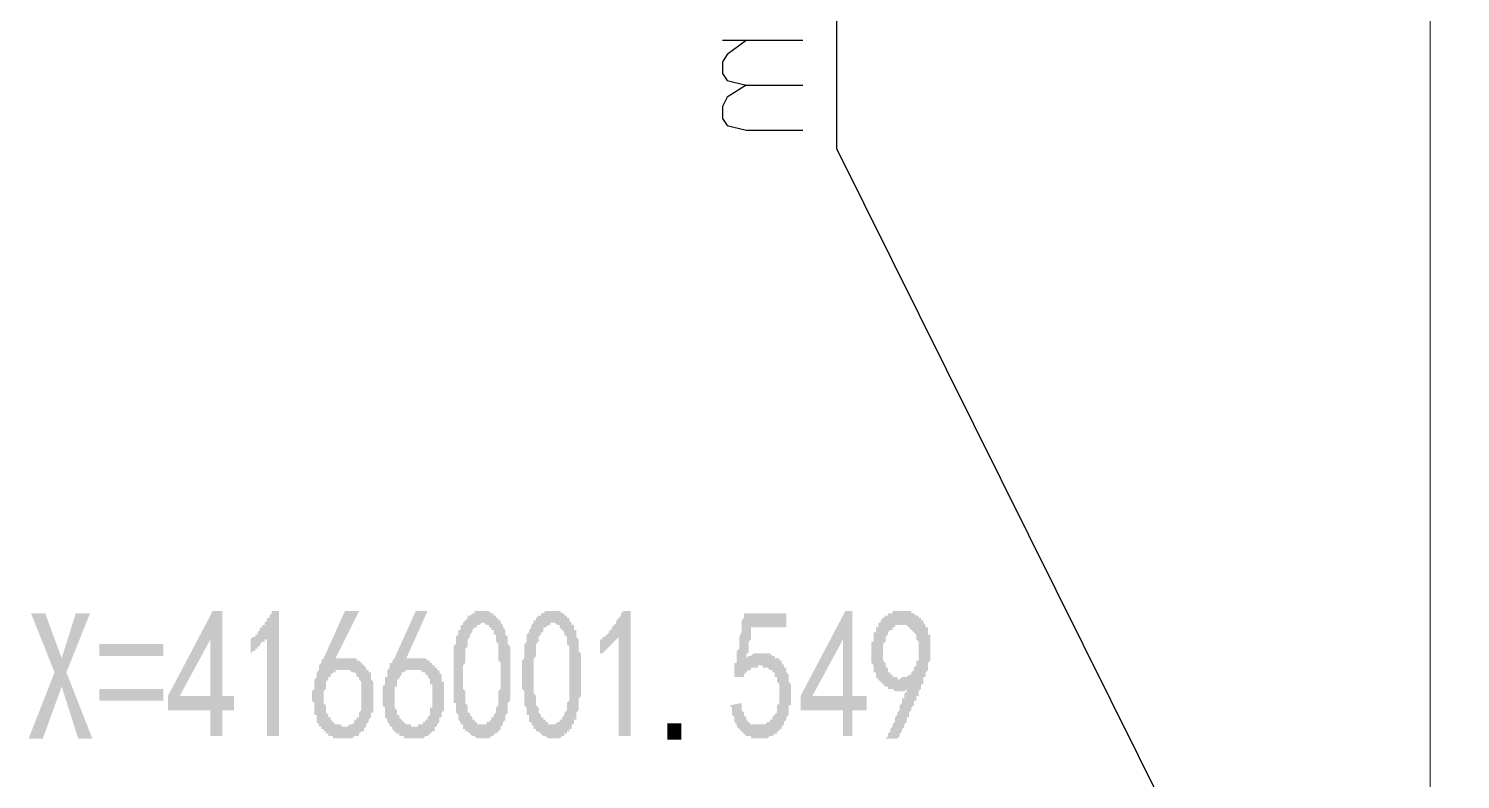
# Model space of a CAD drawing. Header units: millimetres. Extents: x 6156 to 7119, y 3162 to 3647.
# Drawn here: x 6798.09 to 6836.6, y 3582.82 to 3603 of the extents above; entities that cross this region are included whole.
import ezdxf

# ---------------------------------------------------------------- set-up
doc = ezdxf.new("R2010")
doc.units = ezdxf.units.MM
doc.layers.add('图层1', color=7, linetype='Continuous')
doc.layers.add('点图2', color=30, linetype='Continuous', lineweight=5)

msp = doc.modelspace()

# ---------------------------------------------------------------- hatches: boundary and pattern name
at = {"layer": '图层1', "transparency": 33554559}
for points in [[(6799.8, 3583.916), (6799.419, 3583.916), (6798.975, 3585.313), (6798.467, 3583.916), (6798.086, 3583.916), (6798.784, 3585.694), (6798.149, 3587.282), (6798.53, 3587.282), (6798.975, 3586.075), (6799.356, 3587.282), (6799.737, 3587.282), (6799.102, 3585.694)], [(6804.499, 3586.647), (6804.499, 3586.647), (6804.499, 3586.583), (6804.436, 3586.583), (6804.436, 3586.52), (6804.372, 3586.52), (6804.372, 3586.52), (6804.309, 3586.456), (6804.309, 3586.456), (6804.309, 3586.393), (6804.245, 3586.393), (6804.245, 3586.329), (6804.182, 3586.329), (6804.182, 3586.266), (6804.118, 3586.266), (6804.055, 3586.202), (6804.055, 3586.202), (6804.055, 3586.202), (6804.055, 3586.583), (6804.055, 3586.583), (6804.118, 3586.647), (6804.118, 3586.647), (6804.182, 3586.647), (6804.182, 3586.71), (6804.245, 3586.71), (6804.245, 3586.774), (6804.309, 3586.837), (6804.309, 3586.837), (6804.309, 3586.901), (6804.372, 3586.901), (6804.372, 3586.964), (6804.436, 3586.964), (6804.436, 3587.028), (6804.436, 3587.028), (6804.499, 3587.091), (6804.499, 3587.155), (6804.563, 3587.155), (6804.563, 3587.218), (6804.563, 3587.218), (6804.626, 3587.282), (6804.626, 3587.345), (6804.626, 3587.345), (6804.817, 3587.345), (6804.817, 3583.98), (6804.499, 3583.98)], [(6813.961, 3586.647), (6813.961, 3586.647), (6813.897, 3586.583), (6813.897, 3586.583), (6813.834, 3586.52), (6813.834, 3586.52), (6813.834, 3586.52), (6813.77, 3586.456), (6813.77, 3586.456), (6813.707, 3586.393), (6813.707, 3586.393), (6813.643, 3586.329), (6813.643, 3586.329), (6813.58, 3586.266), (6813.58, 3586.266), (6813.516, 3586.202), (6813.516, 3586.202), (6813.453, 3586.202), (6813.453, 3586.583), (6813.516, 3586.583), (6813.516, 3586.647), (6813.58, 3586.647), (6813.58, 3586.647), (6813.643, 3586.71), (6813.643, 3586.71), (6813.707, 3586.774), (6813.707, 3586.837), (6813.77, 3586.837), (6813.77, 3586.901), (6813.77, 3586.901), (6813.834, 3586.964), (6813.834, 3586.964), (6813.897, 3587.028), (6813.897, 3587.028), (6813.897, 3587.091), (6813.961, 3587.155), (6813.961, 3587.155), (6814.024, 3587.218), (6814.024, 3587.218), (6814.024, 3587.282), (6814.088, 3587.345), (6814.088, 3587.345), (6814.278, 3587.345), (6814.278, 3583.98), (6813.961, 3583.98)], [(6817.262, 3584.869), (6817.262, 3584.805), (6817.262, 3584.742), (6817.262, 3584.742), (6817.262, 3584.678), (6817.326, 3584.615), (6817.326, 3584.551), (6817.326, 3584.551), (6817.389, 3584.488), (6817.389, 3584.424), (6817.389, 3584.424), (6817.453, 3584.361), (6817.453, 3584.361), (6817.453, 3584.361), (6817.516, 3584.297), (6817.516, 3584.297), (6817.58, 3584.297), (6817.58, 3584.297), (6817.643, 3584.297), (6817.643, 3584.297), (6817.707, 3584.297), (6817.77, 3584.297), (6817.77, 3584.297), (6817.834, 3584.297), (6817.834, 3584.297), (6817.897, 3584.297), (6817.897, 3584.297), (6817.961, 3584.361), (6817.961, 3584.361), (6818.024, 3584.361), (6818.024, 3584.424), (6818.088, 3584.424), (6818.088, 3584.488), (6818.088, 3584.488), (6818.151, 3584.551), (6818.151, 3584.551), (6818.215, 3584.615), (6818.215, 3584.678), (6818.215, 3584.678), (6818.215, 3584.678), (6818.215, 3584.742), (6818.215, 3584.805), (6818.278, 3584.869), (6818.278, 3584.869), (6818.278, 3584.932), (6818.278, 3584.996), (6818.278, 3585.059), (6818.278, 3585.123), (6818.278, 3585.123), (6818.278, 3585.186), (6818.278, 3585.186), (6818.278, 3585.25), (6818.278, 3585.313), (6818.278, 3585.377), (6818.215, 3585.44), (6818.215, 3585.44), (6818.215, 3585.504), (6818.215, 3585.567), (6818.151, 3585.567), (6818.151, 3585.567), (6818.151, 3585.631), (6818.151, 3585.694), (6818.088, 3585.694), (6818.088, 3585.758), (6818.024, 3585.758), (6818.024, 3585.758), (6817.961, 3585.821), (6817.961, 3585.821), (6817.897, 3585.821), (6817.897, 3585.821), (6817.834, 3585.821), (6817.834, 3585.885), (6817.77, 3585.885), (6817.77, 3585.885), (6817.707, 3585.885), (6817.707, 3585.821), (6817.643, 3585.821), (6817.58, 3585.821), (6817.58, 3585.821), (6817.516, 3585.821), (6817.516, 3585.758), (6817.453, 3585.758), (6817.453, 3585.758), (6817.389, 3585.694), (6817.389, 3585.694), (6817.326, 3585.631), (6817.326, 3585.631), (6817.326, 3585.567), (6817.262, 3585.567), (6817.072, 3585.567), (6817.072, 3585.631), (6817.072, 3585.631), (6817.072, 3585.631), (6817.072, 3585.631), (6817.072, 3585.631), (6817.072, 3585.694), (6817.072, 3585.694), (6817.072, 3585.694), (6817.072, 3585.758), (6817.072, 3585.758), (6817.072, 3585.821), (6817.072, 3585.821), (6817.072, 3585.885), (6817.072, 3585.948), (6817.136, 3585.948), (6817.136, 3586.012), (6817.136, 3586.075), (6817.136, 3586.139), (6817.136, 3586.139), (6817.136, 3586.202), (6817.136, 3586.266), (6817.199, 3586.329), (6817.199, 3586.393), (6817.199, 3586.456), (6817.199, 3586.52), (6817.199, 3586.583), (6817.199, 3586.647), (6817.262, 3586.774), (6817.262, 3586.837), (6817.262, 3586.901), (6817.262, 3586.964), (6817.262, 3587.091), (6817.326, 3587.155), (6817.326, 3587.218), (6817.326, 3587.282), (6818.469, 3587.282), (6818.469, 3586.901), (6817.516, 3586.901), (6817.516, 3586.901), (6817.516, 3586.837), (6817.516, 3586.774), (6817.516, 3586.71), (6817.516, 3586.647), (6817.516, 3586.583), (6817.453, 3586.52), (6817.453, 3586.456), (6817.453, 3586.456), (6817.453, 3586.393), (6817.453, 3586.329), (6817.453, 3586.329), (6817.453, 3586.266), (6817.453, 3586.202), (6817.389, 3586.202), (6817.389, 3586.139), (6817.389, 3586.075), (6817.389, 3586.075), (6817.453, 3586.139), (6817.453, 3586.139), (6817.516, 3586.139), (6817.516, 3586.139), (6817.58, 3586.202), (6817.643, 3586.202), (6817.643, 3586.202), (6817.707, 3586.202), (6817.707, 3586.202), (6817.77, 3586.202), (6817.77, 3586.202), (6817.834, 3586.202), (6817.834, 3586.202), (6817.897, 3586.202), (6817.897, 3586.202), (6817.961, 3586.202), (6818.024, 3586.202), (6818.024, 3586.202), (6818.088, 3586.139), (6818.088, 3586.139), (6818.151, 3586.139), (6818.151, 3586.139), (6818.151, 3586.075), (6818.215, 3586.075), (6818.278, 3586.075), (6818.278, 3586.012), (6818.342, 3586.012), (6818.342, 3585.948), (6818.342, 3585.948), (6818.405, 3585.885), (6818.405, 3585.885), (6818.405, 3585.821), (6818.469, 3585.821), (6818.469, 3585.758), (6818.469, 3585.694), (6818.469, 3585.694), (6818.532, 3585.631), (6818.532, 3585.567), (6818.532, 3585.504), (6818.532, 3585.504), (6818.532, 3585.44), (6818.532, 3585.44), (6818.596, 3585.377), (6818.596, 3585.313), (6818.596, 3585.313), (6818.596, 3585.25), (6818.596, 3585.186), (6818.596, 3585.123), (6818.596, 3585.059), (6818.596, 3585.059), (6818.596, 3584.996), (6818.596, 3584.996), (6818.596, 3584.932), (6818.596, 3584.869), (6818.596, 3584.805), (6818.532, 3584.805), (6818.532, 3584.742), (6818.532, 3584.678), (6818.532, 3584.615), (6818.532, 3584.615), (6818.532, 3584.551), (6818.469, 3584.488), (6818.469, 3584.424), (6818.469, 3584.424), (6818.405, 3584.361), (6818.405, 3584.297), (6818.405, 3584.297), (6818.342, 3584.234), (6818.342, 3584.234), (6818.342, 3584.234), (6818.342, 3584.17), (6818.278, 3584.17), (6818.278, 3584.107), (6818.215, 3584.107), (6818.215, 3584.043), (6818.151, 3584.043), (6818.151, 3584.043), (6818.088, 3583.98), (6818.088, 3583.98), (6818.024, 3583.98), (6818.024, 3583.98), (6817.961, 3583.917), (6817.897, 3583.917), (6817.897, 3583.917), (6817.834, 3583.917), (6817.834, 3583.917), (6817.77, 3583.917), (6817.707, 3583.917), (6817.707, 3583.917), (6817.643, 3583.917), (6817.643, 3583.917), (6817.58, 3583.917), (6817.58, 3583.917), (6817.516, 3583.917), (6817.516, 3583.98), (6817.453, 3583.98), (6817.389, 3583.98), (6817.389, 3583.98), (6817.326, 3584.043), (6817.326, 3584.043), (6817.262, 3584.107), (6817.262, 3584.107), (6817.262, 3584.107), (6817.199, 3584.17), (6817.199, 3584.17), (6817.199, 3584.17), (6817.136, 3584.234), (6817.136, 3584.297), (6817.136, 3584.297), (6817.072, 3584.361), (6817.072, 3584.361), (6817.072, 3584.424), (6817.072, 3584.488), (6817.009, 3584.551), (6817.009, 3584.551), (6817.009, 3584.615), (6817.009, 3584.678), (6817.009, 3584.742), (6816.945, 3584.805)]]:
    msp.add_hatch(color=256, dxfattribs=at).paths.add_polyline_path(points)
h = msp.add_hatch(color=256, dxfattribs=at)
h.paths.add_polyline_path([(6802.975, 3584.678), (6801.832, 3584.678), (6801.832, 3585.059), (6803.039, 3587.345), (6803.293, 3587.345), (6803.293, 3585.059), (6803.61, 3585.059), (6803.61, 3584.678), (6803.293, 3584.678), (6803.293, 3583.98), (6802.975, 3583.98)], flags=0)
h.paths.add_polyline_path([(6802.975, 3585.059), (6802.975, 3586.583), (6802.15, 3585.059)], flags=0)
h = msp.add_hatch(color=256, dxfattribs=at)
h.paths.add_polyline_path([(6805.706, 3585.123), (6805.706, 3585.186), (6805.769, 3585.25), (6805.769, 3585.313), (6805.769, 3585.313), (6805.769, 3585.377), (6805.769, 3585.44), (6805.769, 3585.504), (6805.769, 3585.504), (6805.833, 3585.567), (6805.833, 3585.567), (6805.833, 3585.631), (6805.833, 3585.694), (6805.833, 3585.694), (6805.896, 3585.758), (6805.896, 3585.821), (6805.896, 3585.821), (6805.896, 3585.885), (6805.96, 3585.948), (6805.96, 3585.948), (6805.96, 3586.012), (6806.023, 3586.075), (6806.023, 3586.075), (6806.595, 3587.345), (6806.976, 3587.345), (6806.341, 3586.075), (6806.404, 3586.075), (6806.404, 3586.075), (6806.468, 3586.075), (6806.531, 3586.075), (6806.531, 3586.075), (6806.595, 3586.075), (6806.595, 3586.075), (6806.658, 3586.075), (6806.722, 3586.075), (6806.722, 3586.075), (6806.785, 3586.075), (6806.785, 3586.075), (6806.849, 3586.075), (6806.849, 3586.075), (6806.912, 3586.075), (6806.912, 3586.012), (6806.976, 3586.012), (6806.976, 3586.012), (6807.039, 3585.948), (6807.039, 3585.948), (6807.103, 3585.885), (6807.103, 3585.885), (6807.166, 3585.821), (6807.166, 3585.821), (6807.166, 3585.758), (6807.23, 3585.758), (6807.23, 3585.694), (6807.293, 3585.694), (6807.293, 3585.631), (6807.293, 3585.631), (6807.293, 3585.567), (6807.293, 3585.504), (6807.357, 3585.44), (6807.357, 3585.44), (6807.357, 3585.377), (6807.357, 3585.313), (6807.357, 3585.25), (6807.357, 3585.25), (6807.357, 3585.186), (6807.357, 3585.123), (6807.357, 3585.123), (6807.357, 3585.059), (6807.357, 3584.996), (6807.357, 3584.996), (6807.357, 3584.932), (6807.357, 3584.869), (6807.357, 3584.805), (6807.357, 3584.742), (6807.357, 3584.742), (6807.357, 3584.678), (6807.357, 3584.615), (6807.293, 3584.615), (6807.293, 3584.551), (6807.293, 3584.488), (6807.293, 3584.488), (6807.23, 3584.424), (6807.23, 3584.361), (6807.23, 3584.361), (6807.166, 3584.297), (6807.166, 3584.234), (6807.166, 3584.234), (6807.103, 3584.17), (6807.103, 3584.17), (6807.103, 3584.107), (6807.039, 3584.107), (6807.039, 3584.107), (6806.976, 3584.043), (6806.976, 3584.043), (6806.976, 3583.98), (6806.912, 3583.98), (6806.912, 3583.98), (6806.849, 3583.98), (6806.785, 3583.917), (6806.785, 3583.917), (6806.722, 3583.917), (6806.722, 3583.917), (6806.658, 3583.917), (6806.595, 3583.917), (6806.595, 3583.917), (6806.531, 3583.917), (6806.468, 3583.917), (6806.468, 3583.917), (6806.404, 3583.917), (6806.404, 3583.917), (6806.341, 3583.917), (6806.277, 3583.917), (6806.277, 3583.98), (6806.214, 3583.98), (6806.214, 3583.98), (6806.15, 3583.98), (6806.15, 3584.043), (6806.087, 3584.043), (6806.087, 3584.043), (6806.087, 3584.107), (6806.023, 3584.107), (6806.023, 3584.17), (6805.96, 3584.17), (6805.96, 3584.234), (6805.896, 3584.234), (6805.896, 3584.297), (6805.896, 3584.297), (6805.833, 3584.361), (6805.833, 3584.424), (6805.833, 3584.424), (6805.833, 3584.488), (6805.833, 3584.551), (6805.769, 3584.551), (6805.769, 3584.615), (6805.769, 3584.678), (6805.769, 3584.742), (6805.769, 3584.805), (6805.769, 3584.805), (6805.769, 3584.869), (6805.706, 3584.932), (6805.706, 3584.996), (6805.706, 3584.996), (6805.706, 3585.059), (6805.706, 3585.123), (6805.706, 3585.123)], flags=0)
h.paths.add_polyline_path([(6806.214, 3584.488), (6806.214, 3584.424), (6806.214, 3584.424), (6806.277, 3584.361), (6806.277, 3584.361), (6806.341, 3584.297), (6806.341, 3584.297), (6806.404, 3584.297), (6806.404, 3584.297), (6806.468, 3584.297), (6806.531, 3584.234), (6806.531, 3584.234), (6806.595, 3584.234), (6806.595, 3584.234), (6806.658, 3584.234), (6806.722, 3584.297), (6806.722, 3584.297), (6806.785, 3584.297), (6806.785, 3584.297), (6806.849, 3584.361), (6806.849, 3584.361), (6806.849, 3584.424), (6806.912, 3584.424), (6806.912, 3584.424), (6806.912, 3584.488), (6806.976, 3584.488), (6806.976, 3584.551), (6806.976, 3584.615), (6806.976, 3584.615), (6807.039, 3584.678), (6807.039, 3584.742), (6807.039, 3584.742), (6807.039, 3584.805), (6807.039, 3584.869), (6807.039, 3584.932), (6807.039, 3584.996), (6807.039, 3585.059), (6807.039, 3585.059), (6807.039, 3585.123), (6807.039, 3585.186), (6807.039, 3585.25), (6807.039, 3585.313), (6807.039, 3585.377), (6807.039, 3585.377), (6807.039, 3585.44), (6806.976, 3585.504), (6806.976, 3585.504), (6806.976, 3585.567), (6806.912, 3585.567), (6806.912, 3585.631), (6806.912, 3585.631), (6806.912, 3585.631), (6806.849, 3585.694), (6806.785, 3585.694), (6806.785, 3585.694), (6806.722, 3585.758), (6806.722, 3585.758), (6806.658, 3585.758), (6806.658, 3585.758), (6806.595, 3585.758), (6806.595, 3585.758), (6806.531, 3585.758), (6806.468, 3585.758), (6806.468, 3585.758), (6806.404, 3585.758), (6806.404, 3585.758), (6806.341, 3585.758), (6806.341, 3585.694), (6806.277, 3585.694), (6806.277, 3585.694), (6806.214, 3585.631), (6806.214, 3585.631), (6806.214, 3585.567), (6806.15, 3585.567), (6806.15, 3585.504), (6806.15, 3585.504), (6806.087, 3585.44), (6806.087, 3585.377), (6806.087, 3585.313), (6806.087, 3585.313), (6806.087, 3585.25), (6806.023, 3585.186), (6806.023, 3585.123), (6806.023, 3585.123), (6806.023, 3585.059), (6806.023, 3584.996), (6806.023, 3584.932), (6806.023, 3584.932), (6806.023, 3584.869), (6806.023, 3584.869), (6806.087, 3584.805), (6806.087, 3584.742), (6806.087, 3584.678), (6806.087, 3584.678), (6806.087, 3584.615), (6806.15, 3584.551), (6806.15, 3584.551), (6806.15, 3584.488), (6806.214, 3584.488)], flags=0)
h = msp.add_hatch(color=256, dxfattribs=at)
h.paths.add_polyline_path([(6807.611, 3585.123), (6807.611, 3585.186), (6807.611, 3585.25), (6807.611, 3585.313), (6807.611, 3585.313), (6807.674, 3585.377), (6807.674, 3585.44), (6807.674, 3585.504), (6807.674, 3585.504), (6807.674, 3585.567), (6807.738, 3585.567), (6807.738, 3585.631), (6807.738, 3585.694), (6807.738, 3585.694), (6807.738, 3585.758), (6807.801, 3585.821), (6807.801, 3585.821), (6807.801, 3585.885), (6807.801, 3585.948), (6807.865, 3585.948), (6807.865, 3586.012), (6807.928, 3586.075), (6807.928, 3586.075), (6808.5, 3587.345), (6808.817, 3587.345), (6808.246, 3586.075), (6808.246, 3586.075), (6808.309, 3586.075), (6808.373, 3586.075), (6808.373, 3586.075), (6808.436, 3586.075), (6808.5, 3586.075), (6808.5, 3586.075), (6808.563, 3586.075), (6808.563, 3586.075), (6808.627, 3586.075), (6808.627, 3586.075), (6808.69, 3586.075), (6808.69, 3586.075), (6808.754, 3586.075), (6808.754, 3586.075), (6808.817, 3586.012), (6808.817, 3586.012), (6808.881, 3586.012), (6808.881, 3585.948), (6808.944, 3585.948), (6808.944, 3585.885), (6809.008, 3585.885), (6809.008, 3585.821), (6809.071, 3585.821), (6809.071, 3585.758), (6809.135, 3585.758), (6809.135, 3585.694), (6809.135, 3585.694), (6809.198, 3585.631), (6809.198, 3585.631), (6809.198, 3585.567), (6809.198, 3585.504), (6809.198, 3585.44), (6809.262, 3585.44), (6809.262, 3585.377), (6809.262, 3585.313), (6809.262, 3585.25), (6809.262, 3585.25), (6809.262, 3585.186), (6809.262, 3585.123), (6809.262, 3585.123), (6809.262, 3585.059), (6809.262, 3584.996), (6809.262, 3584.996), (6809.262, 3584.932), (6809.262, 3584.869), (6809.262, 3584.805), (6809.262, 3584.742), (6809.262, 3584.742), (6809.262, 3584.678), (6809.198, 3584.615), (6809.198, 3584.615), (6809.198, 3584.551), (6809.198, 3584.488), (6809.135, 3584.488), (6809.135, 3584.424), (6809.135, 3584.361), (6809.135, 3584.361), (6809.071, 3584.297), (6809.071, 3584.234), (6809.008, 3584.234), (6809.008, 3584.17), (6809.008, 3584.17), (6809.008, 3584.107), (6808.944, 3584.107), (6808.944, 3584.107), (6808.881, 3584.043), (6808.881, 3584.043), (6808.817, 3583.98), (6808.817, 3583.98), (6808.754, 3583.98), (6808.754, 3583.98), (6808.69, 3583.917), (6808.69, 3583.917), (6808.627, 3583.917), (6808.563, 3583.917), (6808.563, 3583.917), (6808.5, 3583.917), (6808.436, 3583.917), (6808.436, 3583.917), (6808.373, 3583.917), (6808.373, 3583.917), (6808.309, 3583.917), (6808.246, 3583.917), (6808.246, 3583.917), (6808.182, 3583.917), (6808.182, 3583.98), (6808.119, 3583.98), (6808.119, 3583.98), (6808.055, 3583.98), (6808.055, 3584.043), (6807.992, 3584.043), (6807.992, 3584.043), (6807.928, 3584.107), (6807.928, 3584.107), (6807.865, 3584.17), (6807.865, 3584.17), (6807.865, 3584.234), (6807.801, 3584.234), (6807.801, 3584.297), (6807.801, 3584.297), (6807.738, 3584.361), (6807.738, 3584.424), (6807.738, 3584.424), (6807.674, 3584.488), (6807.674, 3584.551), (6807.674, 3584.551), (6807.674, 3584.615), (6807.674, 3584.678), (6807.674, 3584.742), (6807.611, 3584.805), (6807.611, 3584.805), (6807.611, 3584.869), (6807.611, 3584.932), (6807.611, 3584.996), (6807.611, 3584.996), (6807.611, 3585.059), (6807.611, 3585.123), (6807.611, 3585.123)], flags=0)
h.paths.add_polyline_path([(6808.055, 3584.488), (6808.119, 3584.424), (6808.119, 3584.424), (6808.182, 3584.361), (6808.182, 3584.361), (6808.246, 3584.297), (6808.246, 3584.297), (6808.309, 3584.297), (6808.309, 3584.297), (6808.373, 3584.297), (6808.373, 3584.234), (6808.436, 3584.234), (6808.5, 3584.234), (6808.5, 3584.234), (6808.563, 3584.234), (6808.563, 3584.297), (6808.627, 3584.297), (6808.627, 3584.297), (6808.69, 3584.297), (6808.69, 3584.361), (6808.754, 3584.361), (6808.754, 3584.424), (6808.817, 3584.424), (6808.817, 3584.424), (6808.817, 3584.488), (6808.817, 3584.488), (6808.881, 3584.551), (6808.881, 3584.615), (6808.881, 3584.615), (6808.881, 3584.678), (6808.881, 3584.742), (6808.944, 3584.742), (6808.944, 3584.805), (6808.944, 3584.869), (6808.944, 3584.932), (6808.944, 3584.996), (6808.944, 3585.059), (6808.944, 3585.059), (6808.944, 3585.123), (6808.944, 3585.186), (6808.944, 3585.25), (6808.944, 3585.313), (6808.944, 3585.377), (6808.881, 3585.377), (6808.881, 3585.44), (6808.881, 3585.504), (6808.881, 3585.504), (6808.817, 3585.567), (6808.817, 3585.567), (6808.817, 3585.631), (6808.754, 3585.631), (6808.754, 3585.631), (6808.754, 3585.694), (6808.69, 3585.694), (6808.69, 3585.694), (6808.627, 3585.758), (6808.627, 3585.758), (6808.563, 3585.758), (6808.5, 3585.758), (6808.5, 3585.758), (6808.436, 3585.758), (6808.436, 3585.758), (6808.373, 3585.758), (6808.373, 3585.758), (6808.309, 3585.758), (6808.309, 3585.758), (6808.246, 3585.758), (6808.182, 3585.694), (6808.182, 3585.694), (6808.119, 3585.694), (6808.119, 3585.631), (6808.119, 3585.631), (6808.055, 3585.567), (6808.055, 3585.567), (6808.055, 3585.504), (6807.992, 3585.504), (6807.992, 3585.44), (6807.992, 3585.377), (6807.992, 3585.313), (6807.928, 3585.313), (6807.928, 3585.25), (6807.928, 3585.186), (6807.928, 3585.123), (6807.928, 3585.123), (6807.928, 3585.059), (6807.928, 3584.996), (6807.928, 3584.932), (6807.928, 3584.932), (6807.928, 3584.869), (6807.928, 3584.869), (6807.928, 3584.805), (6807.928, 3584.742), (6807.992, 3584.678), (6807.992, 3584.678), (6807.992, 3584.615), (6807.992, 3584.551), (6808.055, 3584.551), (6808.055, 3584.488), (6808.055, 3584.488)], flags=0)
h = msp.add_hatch(color=256, dxfattribs=at)
h.paths.add_polyline_path([(6809.516, 3585.821), (6809.516, 3585.885), (6809.516, 3585.948), (6809.516, 3586.012), (6809.516, 3586.075), (6809.516, 3586.139), (6809.516, 3586.202), (6809.516, 3586.266), (6809.516, 3586.266), (6809.516, 3586.329), (6809.516, 3586.393), (6809.579, 3586.456), (6809.579, 3586.456), (6809.579, 3586.52), (6809.579, 3586.583), (6809.579, 3586.583), (6809.579, 3586.647), (6809.579, 3586.647), (6809.643, 3586.71), (6809.643, 3586.774), (6809.643, 3586.837), (6809.706, 3586.837), (6809.706, 3586.901), (6809.706, 3586.964), (6809.77, 3586.964), (6809.77, 3587.028), (6809.77, 3587.028), (6809.833, 3587.091), (6809.833, 3587.091), (6809.897, 3587.155), (6809.897, 3587.155), (6809.897, 3587.218), (6809.96, 3587.218), (6809.96, 3587.218), (6810.024, 3587.282), (6810.024, 3587.282), (6810.087, 3587.282), (6810.087, 3587.345), (6810.151, 3587.345), (6810.151, 3587.345), (6810.214, 3587.345), (6810.214, 3587.345), (6810.278, 3587.345), (6810.341, 3587.345), (6810.341, 3587.345), (6810.405, 3587.345), (6810.405, 3587.345), (6810.468, 3587.345), (6810.468, 3587.345), (6810.532, 3587.282), (6810.532, 3587.282), (6810.595, 3587.282), (6810.595, 3587.218), (6810.659, 3587.218), (6810.659, 3587.155), (6810.722, 3587.155), (6810.722, 3587.091), (6810.786, 3587.091), (6810.786, 3587.028), (6810.786, 3587.028), (6810.849, 3586.964), (6810.849, 3586.964), (6810.849, 3586.901), (6810.913, 3586.837), (6810.913, 3586.837), (6810.913, 3586.774), (6810.913, 3586.71), (6810.976, 3586.647), (6810.976, 3586.647), (6810.976, 3586.583), (6810.976, 3586.52), (6810.976, 3586.456), (6810.976, 3586.456), (6811.04, 3586.393), (6811.04, 3586.329), (6811.04, 3586.329), (6811.04, 3586.266), (6811.04, 3586.202), (6811.04, 3586.202), (6811.04, 3586.139), (6811.04, 3586.075), (6811.04, 3586.012), (6811.04, 3586.012), (6811.04, 3585.948), (6811.04, 3585.885), (6811.04, 3585.821), (6811.04, 3585.758), (6811.04, 3585.758), (6811.04, 3585.694), (6811.04, 3585.631), (6811.04, 3585.568), (6811.04, 3585.504), (6811.04, 3585.441), (6811.04, 3585.441), (6811.04, 3585.377), (6811.04, 3585.314), (6811.04, 3585.25), (6811.04, 3585.187), (6811.04, 3585.123), (6811.04, 3585.123), (6811.04, 3585.06), (6811.04, 3584.996), (6811.04, 3584.933), (6810.976, 3584.869), (6810.976, 3584.806), (6810.976, 3584.806), (6810.976, 3584.742), (6810.976, 3584.679), (6810.976, 3584.679), (6810.976, 3584.615), (6810.913, 3584.552), (6810.913, 3584.552), (6810.913, 3584.488), (6810.913, 3584.425), (6810.913, 3584.425), (6810.849, 3584.361), (6810.849, 3584.298), (6810.849, 3584.298), (6810.786, 3584.234), (6810.786, 3584.171), (6810.786, 3584.171), (6810.722, 3584.107), (6810.722, 3584.107), (6810.659, 3584.044), (6810.659, 3584.044), (6810.595, 3584.044), (6810.595, 3583.98), (6810.532, 3583.98), (6810.532, 3583.98), (6810.468, 3583.917), (6810.468, 3583.917), (6810.405, 3583.917), (6810.405, 3583.917), (6810.341, 3583.917), (6810.341, 3583.917), (6810.278, 3583.917), (6810.214, 3583.917), (6810.214, 3583.917), (6810.151, 3583.917), (6810.151, 3583.917), (6810.087, 3583.98), (6810.087, 3583.98), (6810.024, 3583.98), (6810.024, 3583.98), (6809.96, 3584.044), (6809.96, 3584.044), (6809.897, 3584.107), (6809.897, 3584.107), (6809.833, 3584.107), (6809.833, 3584.171), (6809.77, 3584.171), (6809.77, 3584.234), (6809.77, 3584.298), (6809.706, 3584.298), (6809.706, 3584.361), (6809.706, 3584.361), (6809.643, 3584.425), (6809.643, 3584.425), (6809.643, 3584.488), (6809.643, 3584.552), (6809.643, 3584.552), (6809.579, 3584.615), (6809.579, 3584.679), (6809.579, 3584.679), (6809.579, 3584.742), (6809.579, 3584.806), (6809.579, 3584.869), (6809.516, 3584.869), (6809.516, 3584.933), (6809.516, 3584.996), (6809.516, 3584.996), (6809.516, 3585.06), (6809.516, 3585.123), (6809.516, 3585.123), (6809.516, 3585.187), (6809.516, 3585.25), (6809.516, 3585.25), (6809.516, 3585.314), (6809.516, 3585.377), (6809.516, 3585.441), (6809.516, 3585.441), (6809.516, 3585.504), (6809.516, 3585.568), (6809.516, 3585.631), (6809.516, 3585.694), (6809.516, 3585.758), (6809.516, 3585.821), (6809.516, 3585.821)], flags=0)
h.paths.add_polyline_path([(6809.833, 3585.948), (6809.77, 3585.885), (6809.77, 3585.885), (6809.77, 3585.821), (6809.77, 3585.758), (6809.77, 3585.694), (6809.77, 3585.631), (6809.77, 3585.568), (6809.77, 3585.504), (6809.77, 3585.504), (6809.77, 3585.441), (6809.77, 3585.377), (6809.77, 3585.314), (6809.77, 3585.314), (6809.77, 3585.25), (6809.833, 3585.187), (6809.833, 3585.123), (6809.833, 3585.123), (6809.833, 3585.06), (6809.833, 3584.996), (6809.833, 3584.996), (6809.833, 3584.933), (6809.833, 3584.869), (6809.897, 3584.806), (6809.897, 3584.806), (6809.897, 3584.742), (6809.897, 3584.679), (6809.897, 3584.615), (6809.96, 3584.615), (6809.96, 3584.552), (6809.96, 3584.552), (6810.024, 3584.488), (6810.024, 3584.488), (6810.024, 3584.425), (6810.087, 3584.425), (6810.087, 3584.425), (6810.087, 3584.361), (6810.151, 3584.361), (6810.151, 3584.298), (6810.214, 3584.298), (6810.214, 3584.298), (6810.278, 3584.298), (6810.341, 3584.298), (6810.341, 3584.298), (6810.405, 3584.298), (6810.405, 3584.361), (6810.405, 3584.361), (6810.468, 3584.361), (6810.468, 3584.361), (6810.532, 3584.425), (6810.532, 3584.425), (6810.532, 3584.488), (6810.595, 3584.488), (6810.595, 3584.552), (6810.595, 3584.552), (6810.659, 3584.615), (6810.659, 3584.679), (6810.659, 3584.742), (6810.659, 3584.742), (6810.722, 3584.806), (6810.722, 3584.869), (6810.722, 3584.933), (6810.722, 3584.933), (6810.722, 3584.996), (6810.722, 3585.06), (6810.722, 3585.123), (6810.722, 3585.123), (6810.722, 3585.187), (6810.786, 3585.25), (6810.786, 3585.314), (6810.786, 3585.377), (6810.786, 3585.377), (6810.786, 3585.441), (6810.786, 3585.504), (6810.786, 3585.504), (6810.786, 3585.568), (6810.786, 3585.631), (6810.786, 3585.694), (6810.786, 3585.758), (6810.786, 3585.821), (6810.786, 3585.821), (6810.786, 3585.885), (6810.786, 3585.948), (6810.722, 3586.012), (6810.722, 3586.012), (6810.722, 3586.075), (6810.722, 3586.139), (6810.722, 3586.139), (6810.722, 3586.202), (6810.722, 3586.266), (6810.722, 3586.329), (6810.722, 3586.393), (6810.722, 3586.393), (6810.722, 3586.456), (6810.659, 3586.52), (6810.659, 3586.583), (6810.659, 3586.583), (6810.659, 3586.647), (6810.659, 3586.71), (6810.595, 3586.71), (6810.595, 3586.71), (6810.595, 3586.774), (6810.595, 3586.837), (6810.532, 3586.837), (6810.532, 3586.901), (6810.468, 3586.901), (6810.468, 3586.964), (6810.405, 3586.964), (6810.405, 3586.964), (6810.341, 3587.028), (6810.341, 3587.028), (6810.341, 3587.028), (6810.278, 3587.028), (6810.278, 3587.028), (6810.214, 3586.964), (6810.214, 3586.964), (6810.151, 3586.964), (6810.151, 3586.901), (6810.087, 3586.901), (6810.087, 3586.901), (6810.024, 3586.837), (6810.024, 3586.774), (6810.024, 3586.774), (6809.96, 3586.71), (6809.96, 3586.71), (6809.96, 3586.647), (6809.96, 3586.647), (6809.897, 3586.583), (6809.897, 3586.52), (6809.897, 3586.52), (6809.897, 3586.456), (6809.897, 3586.393), (6809.833, 3586.329), (6809.833, 3586.329), (6809.833, 3586.266), (6809.833, 3586.202), (6809.833, 3586.139), (6809.833, 3586.075), (6809.833, 3586.012), (6809.833, 3585.948)], flags=0)
h = msp.add_hatch(color=256, dxfattribs=at)
h.paths.add_polyline_path([(6811.357, 3585.821), (6811.357, 3585.885), (6811.357, 3585.948), (6811.357, 3586.012), (6811.421, 3586.075), (6811.421, 3586.139), (6811.421, 3586.202), (6811.421, 3586.266), (6811.421, 3586.266), (6811.421, 3586.329), (6811.421, 3586.393), (6811.421, 3586.456), (6811.421, 3586.456), (6811.484, 3586.52), (6811.484, 3586.583), (6811.484, 3586.583), (6811.484, 3586.647), (6811.484, 3586.647), (6811.484, 3586.71), (6811.548, 3586.774), (6811.548, 3586.837), (6811.548, 3586.837), (6811.611, 3586.901), (6811.611, 3586.964), (6811.611, 3586.964), (6811.675, 3587.028), (6811.675, 3587.028), (6811.675, 3587.091), (6811.738, 3587.091), (6811.738, 3587.155), (6811.738, 3587.155), (6811.802, 3587.218), (6811.802, 3587.218), (6811.865, 3587.218), (6811.865, 3587.282), (6811.929, 3587.282), (6811.929, 3587.282), (6811.992, 3587.345), (6811.992, 3587.345), (6812.056, 3587.345), (6812.119, 3587.345), (6812.119, 3587.345), (6812.183, 3587.345), (6812.183, 3587.345), (6812.246, 3587.345), (6812.246, 3587.345), (6812.31, 3587.345), (6812.373, 3587.345), (6812.373, 3587.345), (6812.437, 3587.282), (6812.437, 3587.282), (6812.5, 3587.282), (6812.5, 3587.218), (6812.564, 3587.218), (6812.564, 3587.155), (6812.627, 3587.155), (6812.627, 3587.091), (6812.627, 3587.091), (6812.691, 3587.028), (6812.691, 3587.028), (6812.691, 3586.964), (6812.754, 3586.964), (6812.754, 3586.901), (6812.754, 3586.837), (6812.818, 3586.837), (6812.818, 3586.774), (6812.818, 3586.71), (6812.818, 3586.647), (6812.818, 3586.647), (6812.881, 3586.583), (6812.881, 3586.52), (6812.881, 3586.456), (6812.881, 3586.456), (6812.881, 3586.393), (6812.881, 3586.329), (6812.881, 3586.329), (6812.881, 3586.266), (6812.945, 3586.202), (6812.945, 3586.202), (6812.945, 3586.139), (6812.945, 3586.075), (6812.945, 3586.012), (6812.945, 3586.012), (6812.945, 3585.948), (6812.945, 3585.885), (6812.945, 3585.821), (6812.945, 3585.758), (6812.945, 3585.758), (6812.945, 3585.694), (6812.945, 3585.631), (6812.945, 3585.568), (6812.945, 3585.504), (6812.945, 3585.441), (6812.945, 3585.441), (6812.945, 3585.377), (6812.945, 3585.314), (6812.945, 3585.25), (6812.945, 3585.187), (6812.945, 3585.123), (6812.945, 3585.123), (6812.945, 3585.06), (6812.881, 3584.996), (6812.881, 3584.933), (6812.881, 3584.869), (6812.881, 3584.806), (6812.881, 3584.806), (6812.881, 3584.742), (6812.881, 3584.679), (6812.881, 3584.679), (6812.818, 3584.615), (6812.818, 3584.552), (6812.818, 3584.552), (6812.818, 3584.488), (6812.818, 3584.425), (6812.754, 3584.425), (6812.754, 3584.361), (6812.754, 3584.298), (6812.691, 3584.298), (6812.691, 3584.234), (6812.691, 3584.171), (6812.627, 3584.171), (6812.627, 3584.107), (6812.564, 3584.107), (6812.564, 3584.044), (6812.564, 3584.044), (6812.5, 3584.044), (6812.5, 3583.98), (6812.437, 3583.98), (6812.437, 3583.98), (6812.373, 3583.917), (6812.373, 3583.917), (6812.31, 3583.917), (6812.246, 3583.917), (6812.246, 3583.917), (6812.183, 3583.917), (6812.183, 3583.917), (6812.119, 3583.917), (6812.119, 3583.917), (6812.056, 3583.917), (6812.056, 3583.917), (6811.992, 3583.98), (6811.929, 3583.98), (6811.929, 3583.98), (6811.929, 3583.98), (6811.865, 3584.044), (6811.865, 3584.044), (6811.802, 3584.107), (6811.802, 3584.107), (6811.738, 3584.107), (6811.738, 3584.171), (6811.675, 3584.171), (6811.675, 3584.234), (6811.611, 3584.298), (6811.611, 3584.298), (6811.611, 3584.361), (6811.548, 3584.361), (6811.548, 3584.425), (6811.548, 3584.425), (6811.548, 3584.488), (6811.548, 3584.552), (6811.484, 3584.552), (6811.484, 3584.615), (6811.484, 3584.679), (6811.484, 3584.679), (6811.484, 3584.742), (6811.421, 3584.806), (6811.421, 3584.869), (6811.421, 3584.869), (6811.421, 3584.933), (6811.421, 3584.996), (6811.421, 3584.996), (6811.421, 3585.06), (6811.421, 3585.123), (6811.421, 3585.123), (6811.421, 3585.187), (6811.357, 3585.25), (6811.357, 3585.25), (6811.357, 3585.314), (6811.357, 3585.377), (6811.357, 3585.441), (6811.357, 3585.441), (6811.357, 3585.504), (6811.357, 3585.568), (6811.357, 3585.631), (6811.357, 3585.694), (6811.357, 3585.758), (6811.357, 3585.821), (6811.357, 3585.821)], flags=0)
h.paths.add_polyline_path([(6811.675, 3585.948), (6811.675, 3585.885), (6811.675, 3585.885), (6811.675, 3585.821), (6811.675, 3585.758), (6811.675, 3585.694), (6811.675, 3585.631), (6811.675, 3585.568), (6811.675, 3585.504), (6811.675, 3585.504), (6811.675, 3585.441), (6811.675, 3585.377), (6811.675, 3585.314), (6811.675, 3585.314), (6811.675, 3585.25), (6811.675, 3585.187), (6811.675, 3585.123), (6811.675, 3585.123), (6811.738, 3585.06), (6811.738, 3584.996), (6811.738, 3584.996), (6811.738, 3584.933), (6811.738, 3584.869), (6811.738, 3584.806), (6811.738, 3584.806), (6811.802, 3584.742), (6811.802, 3584.679), (6811.802, 3584.615), (6811.802, 3584.615), (6811.865, 3584.552), (6811.865, 3584.552), (6811.865, 3584.488), (6811.929, 3584.488), (6811.929, 3584.425), (6811.929, 3584.425), (6811.992, 3584.425), (6811.992, 3584.361), (6812.056, 3584.361), (6812.056, 3584.298), (6812.119, 3584.298), (6812.119, 3584.298), (6812.183, 3584.298), (6812.183, 3584.298), (6812.246, 3584.298), (6812.246, 3584.298), (6812.31, 3584.361), (6812.31, 3584.361), (6812.31, 3584.361), (6812.373, 3584.361), (6812.373, 3584.425), (6812.437, 3584.425), (6812.437, 3584.488), (6812.437, 3584.488), (6812.5, 3584.552), (6812.5, 3584.552), (6812.5, 3584.615), (6812.564, 3584.679), (6812.564, 3584.742), (6812.564, 3584.742), (6812.564, 3584.806), (6812.564, 3584.869), (6812.627, 3584.933), (6812.627, 3584.933), (6812.627, 3584.996), (6812.627, 3585.06), (6812.627, 3585.123), (6812.627, 3585.123), (6812.627, 3585.187), (6812.627, 3585.25), (6812.627, 3585.314), (6812.627, 3585.377), (6812.627, 3585.377), (6812.627, 3585.441), (6812.627, 3585.504), (6812.627, 3585.504), (6812.627, 3585.568), (6812.627, 3585.631), (6812.627, 3585.694), (6812.627, 3585.758), (6812.627, 3585.821), (6812.627, 3585.821), (6812.627, 3585.885), (6812.627, 3585.948), (6812.627, 3586.012), (6812.627, 3586.012), (6812.627, 3586.075), (6812.627, 3586.139), (6812.627, 3586.139), (6812.627, 3586.202), (6812.627, 3586.266), (6812.627, 3586.329), (6812.627, 3586.393), (6812.627, 3586.393), (6812.564, 3586.456), (6812.564, 3586.52), (6812.564, 3586.583), (6812.564, 3586.583), (6812.564, 3586.647), (6812.5, 3586.71), (6812.5, 3586.71), (6812.5, 3586.71), (6812.5, 3586.774), (6812.437, 3586.837), (6812.437, 3586.837), (6812.373, 3586.901), (6812.373, 3586.901), (6812.373, 3586.964), (6812.31, 3586.964), (6812.31, 3586.964), (6812.246, 3587.028), (6812.246, 3587.028), (6812.183, 3587.028), (6812.183, 3587.028), (6812.119, 3587.028), (6812.119, 3586.964), (6812.056, 3586.964), (6812.056, 3586.964), (6811.992, 3586.901), (6811.992, 3586.901), (6811.929, 3586.901), (6811.929, 3586.837), (6811.929, 3586.774), (6811.865, 3586.774), (6811.865, 3586.71), (6811.865, 3586.71), (6811.802, 3586.647), (6811.802, 3586.647), (6811.802, 3586.583), (6811.802, 3586.52), (6811.802, 3586.52), (6811.738, 3586.456), (6811.738, 3586.393), (6811.738, 3586.329), (6811.738, 3586.329), (6811.738, 3586.266), (6811.738, 3586.202), (6811.738, 3586.139), (6811.675, 3586.075), (6811.675, 3586.012), (6811.675, 3585.948)], flags=0)
h = msp.add_hatch(color=256, dxfattribs=at)
h.paths.add_polyline_path([(6819.993, 3584.678), (6818.85, 3584.678), (6818.85, 3585.059), (6820.056, 3587.345), (6820.247, 3587.345), (6820.247, 3585.059), (6820.628, 3585.059), (6820.628, 3584.678), (6820.247, 3584.678), (6820.247, 3583.98), (6819.993, 3583.98)], flags=0)
h.paths.add_polyline_path([(6819.993, 3585.059), (6819.993, 3586.583), (6819.167, 3585.059)], flags=0)
h = msp.add_hatch(color=256, dxfattribs=at)
h.paths.add_polyline_path([(6821.136, 3583.916), (6821.199, 3583.98), (6821.199, 3583.98), (6821.199, 3584.043), (6821.263, 3584.107), (6821.263, 3584.17), (6821.263, 3584.17), (6821.326, 3584.234), (6821.326, 3584.297), (6821.326, 3584.297), (6821.39, 3584.361), (6821.39, 3584.424), (6821.39, 3584.488), (6821.39, 3584.488), (6821.453, 3584.551), (6821.453, 3584.615), (6821.453, 3584.615), (6821.517, 3584.678), (6821.517, 3584.742), (6821.517, 3584.805), (6821.517, 3584.805), (6821.58, 3584.869), (6821.58, 3584.932), (6821.58, 3584.932), (6821.58, 3584.996), (6821.644, 3584.996), (6821.644, 3585.059), (6821.644, 3585.123), (6821.644, 3585.123), (6821.707, 3585.186), (6821.707, 3585.25), (6821.644, 3585.186), (6821.58, 3585.186), (6821.58, 3585.186), (6821.517, 3585.186), (6821.453, 3585.186), (6821.453, 3585.186), (6821.39, 3585.186), (6821.39, 3585.186), (6821.326, 3585.25), (6821.326, 3585.25), (6821.263, 3585.25), (6821.263, 3585.25), (6821.199, 3585.25), (6821.199, 3585.313), (6821.136, 3585.313), (6821.136, 3585.313), (6821.072, 3585.377), (6821.072, 3585.377), (6821.072, 3585.377), (6821.009, 3585.44), (6821.009, 3585.44), (6820.945, 3585.504), (6820.945, 3585.504), (6820.882, 3585.567), (6820.882, 3585.567), (6820.882, 3585.631), (6820.882, 3585.694), (6820.818, 3585.694), (6820.818, 3585.758), (6820.818, 3585.821), (6820.818, 3585.821), (6820.818, 3585.885), (6820.818, 3585.885), (6820.755, 3585.948), (6820.755, 3586.012), (6820.755, 3586.075), (6820.755, 3586.139), (6820.755, 3586.139), (6820.755, 3586.202), (6820.755, 3586.266), (6820.755, 3586.329), (6820.755, 3586.393), (6820.755, 3586.393), (6820.755, 3586.456), (6820.755, 3586.52), (6820.818, 3586.52), (6820.818, 3586.583), (6820.818, 3586.583), (6820.818, 3586.647), (6820.818, 3586.71), (6820.818, 3586.774), (6820.882, 3586.774), (6820.882, 3586.837), (6820.882, 3586.901), (6820.945, 3586.901), (6820.945, 3586.964), (6820.945, 3587.028), (6821.009, 3587.028), (6821.009, 3587.091), (6821.009, 3587.091), (6821.072, 3587.155), (6821.072, 3587.155), (6821.136, 3587.218), (6821.136, 3587.218), (6821.199, 3587.218), (6821.199, 3587.282), (6821.263, 3587.282), (6821.263, 3587.282), (6821.326, 3587.282), (6821.326, 3587.345), (6821.39, 3587.345), (6821.453, 3587.345), (6821.453, 3587.345), (6821.517, 3587.345), (6821.517, 3587.345), (6821.58, 3587.345), (6821.58, 3587.345), (6821.644, 3587.345), (6821.644, 3587.345), (6821.707, 3587.345), (6821.771, 3587.345), (6821.771, 3587.345), (6821.834, 3587.345), (6821.834, 3587.282), (6821.898, 3587.282), (6821.898, 3587.282), (6821.961, 3587.218), (6821.961, 3587.218), (6822.025, 3587.218), (6822.025, 3587.155), (6822.088, 3587.155), (6822.088, 3587.091), (6822.152, 3587.091), (6822.152, 3587.028), (6822.152, 3587.028), (6822.215, 3586.964), (6822.215, 3586.901), (6822.279, 3586.901), (6822.279, 3586.837), (6822.279, 3586.774), (6822.279, 3586.774), (6822.279, 3586.71), (6822.342, 3586.71), (6822.342, 3586.647), (6822.342, 3586.583), (6822.342, 3586.583), (6822.342, 3586.52), (6822.342, 3586.456), (6822.342, 3586.393), (6822.342, 3586.329), (6822.342, 3586.329), (6822.342, 3586.266), (6822.342, 3586.202), (6822.342, 3586.202), (6822.342, 3586.139), (6822.342, 3586.075), (6822.342, 3586.075), (6822.342, 3586.012), (6822.279, 3585.948), (6822.279, 3585.885), (6822.279, 3585.885), (6822.279, 3585.821), (6822.279, 3585.758), (6822.215, 3585.694), (6822.215, 3585.631), (6822.215, 3585.631), (6822.215, 3585.567), (6822.215, 3585.567), (6822.152, 3585.567), (6822.152, 3585.504), (6822.152, 3585.504), (6822.152, 3585.44), (6822.152, 3585.44), (6822.152, 3585.377), (6822.088, 3585.377), (6822.088, 3585.313), (6822.088, 3585.313), (6822.088, 3585.25), (6822.088, 3585.25), (6822.025, 3585.186), (6822.025, 3585.186), (6822.025, 3585.123), (6822.025, 3585.059), (6821.961, 3585.059), (6821.961, 3584.996), (6821.961, 3584.932), (6821.898, 3584.932), (6821.898, 3584.869), (6821.898, 3584.805), (6821.834, 3584.742), (6821.834, 3584.742), (6821.834, 3584.678), (6821.771, 3584.615), (6821.771, 3584.551), (6821.771, 3584.488), (6821.707, 3584.488), (6821.707, 3584.424), (6821.707, 3584.361), (6821.644, 3584.297), (6821.644, 3584.234), (6821.58, 3584.17), (6821.58, 3584.107), (6821.517, 3584.043), (6821.517, 3583.98), (6821.453, 3583.916), (6821.453, 3583.916)], flags=0)
h.paths.add_polyline_path([(6821.072, 3586.075), (6821.072, 3586.075), (6821.072, 3586.012), (6821.136, 3585.948), (6821.136, 3585.885), (6821.136, 3585.885), (6821.136, 3585.821), (6821.199, 3585.821), (6821.199, 3585.758), (6821.199, 3585.694), (6821.263, 3585.694), (6821.263, 3585.631), (6821.326, 3585.631), (6821.326, 3585.567), (6821.39, 3585.567), (6821.39, 3585.567), (6821.453, 3585.567), (6821.453, 3585.504), (6821.517, 3585.504), (6821.517, 3585.504), (6821.517, 3585.504), (6821.58, 3585.567), (6821.644, 3585.567), (6821.644, 3585.567), (6821.707, 3585.567), (6821.707, 3585.567), (6821.771, 3585.631), (6821.771, 3585.631), (6821.834, 3585.631), (6821.834, 3585.694), (6821.834, 3585.694), (6821.898, 3585.758), (6821.898, 3585.758), (6821.898, 3585.821), (6821.961, 3585.885), (6821.961, 3585.948), (6821.961, 3585.948), (6821.961, 3586.012), (6822.025, 3586.012), (6822.025, 3586.075), (6822.025, 3586.139), (6822.025, 3586.202), (6822.025, 3586.266), (6822.025, 3586.329), (6822.025, 3586.329), (6822.025, 3586.393), (6822.025, 3586.456), (6822.025, 3586.456), (6822.025, 3586.52), (6822.025, 3586.52), (6821.961, 3586.583), (6821.961, 3586.647), (6821.961, 3586.71), (6821.961, 3586.71), (6821.898, 3586.774), (6821.898, 3586.774), (6821.834, 3586.837), (6821.834, 3586.837), (6821.834, 3586.837), (6821.771, 3586.901), (6821.771, 3586.901), (6821.707, 3586.964), (6821.707, 3586.964), (6821.644, 3586.964), (6821.644, 3586.964), (6821.58, 3586.964), (6821.58, 3586.964), (6821.58, 3586.964), (6821.517, 3586.964), (6821.517, 3586.964), (6821.453, 3586.964), (6821.39, 3586.964), (6821.39, 3586.901), (6821.39, 3586.901), (6821.326, 3586.901), (6821.326, 3586.837), (6821.263, 3586.837), (6821.263, 3586.837), (6821.199, 3586.774), (6821.199, 3586.71), (6821.199, 3586.71), (6821.136, 3586.647), (6821.136, 3586.583), (6821.136, 3586.583), (6821.136, 3586.52), (6821.136, 3586.52), (6821.072, 3586.456), (6821.072, 3586.393), (6821.072, 3586.329), (6821.072, 3586.329), (6821.072, 3586.266), (6821.072, 3586.202), (6821.072, 3586.139), (6821.072, 3586.139), (6821.072, 3586.075)], flags=0)

# ---------------------------------------------------------------- linework, layer by layer
at = {"layer": '图层1', "lineweight": -3}
for p, q in [((6819.822, 3599.766), (6819.822, 3611.988)), ((6818.907, 3602.684), (6816.748, 3602.684)), ((6817.383, 3602.684), (6816.875, 3602.303)), ((6816.875, 3602.303), (6816.748, 3602.113)), ((6816.748, 3602.113), (6816.748, 3601.795)), ((6816.748, 3601.795), (6816.875, 3601.605)), ((6816.875, 3601.605), (6817.383, 3601.478)), ((6817.383, 3601.478), (6816.875, 3601.16)), ((6817.383, 3601.478), (6818.907, 3601.478)), ((6816.875, 3601.16), (6816.748, 3600.906)), ((6816.748, 3600.906), (6816.748, 3600.589)), ((6816.748, 3600.589), (6816.875, 3600.398)), ((6816.875, 3600.398), (6817.383, 3600.271)), ((6817.383, 3600.271), (6818.907, 3600.271)), ((6838.567, 3562.105), (6819.822, 3599.766))]:
    msp.add_line(p, q, dxfattribs=at)
at = {"layer": '图层1', "lineweight": -3, "transparency": 33554559}
for points in [[(6801.705, 3586.139), (6799.991, 3586.139), (6801.705, 3586.456), (6799.991, 3586.456)], [(6801.705, 3584.933), (6799.991, 3584.933), (6801.705, 3585.25), (6799.991, 3585.25)], [(6815.645, 3583.884), (6815.264, 3583.884), (6815.645, 3584.328), (6815.264, 3584.328)]]:
    msp.add_solid(points, dxfattribs=at)
at = {"layer": '点图2'}
msp.add_line((6835.788, 3647.373), (6835.788, 3521.157), dxfattribs=at)

doc.saveas('drawing.dxf')
